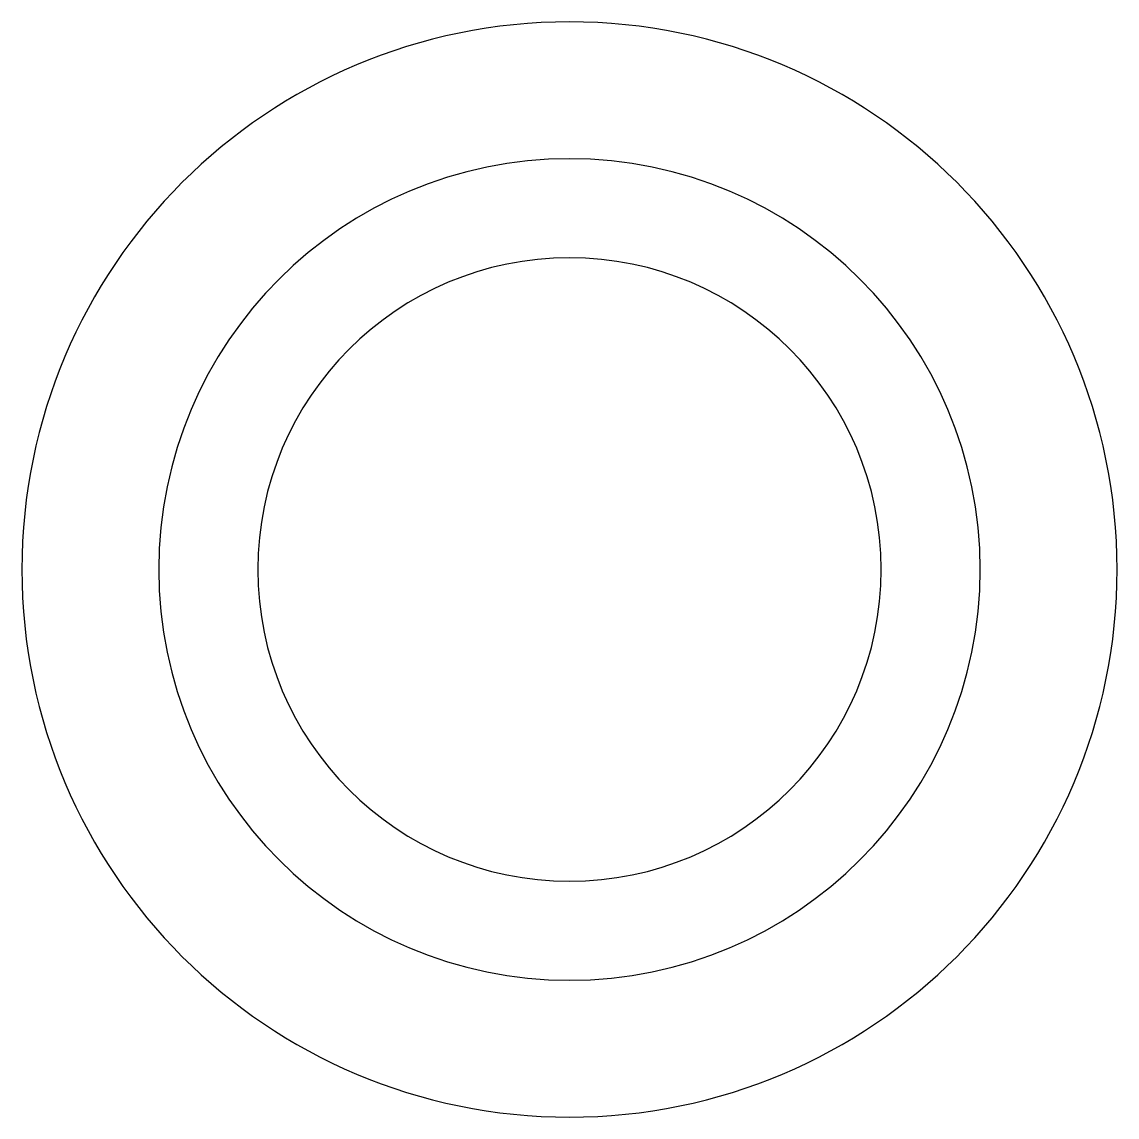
# Model space of a CAD drawing. Header units: inches. Extents: x -0.51 to 0.51, y -0.51 to 0.51.
import ezdxf

# ---------------------------------------------------------------- set-up
doc = ezdxf.new("R2010")
doc.units = ezdxf.units.IN
doc.layers.get('0').update_dxf_attribs({"linetype": 'CONTINUOUS'})

msp = doc.modelspace()

# ---------------------------------------------------------------- linework, layer by layer
at = {"color": 0, "linetype": 'CONTINUOUS'}
for radius, start, end in [(0.5118, 360, 180), (0.3839, 360, 180), (0.2913, 360, 180), (0.5118, 180, 360), (0.3839, 180, 360), (0.2913, 180, 360)]:
    msp.add_arc((0, 0), radius, start, end, dxfattribs=at)

doc.saveas('drawing.dxf')
